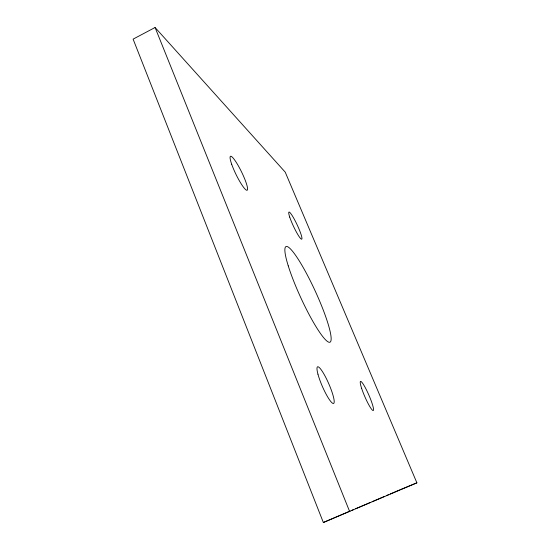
<?xml version="1.0" encoding="UTF-8"?>
<svg xmlns="http://www.w3.org/2000/svg" width="550" height="550" viewBox="0 0 550 550"><rect width="100%" height="100%" fill="white"/><g stroke="black" fill="none" stroke-linecap="round" stroke-linejoin="round"><path stroke-width="0.82" d="M155.079 27.5L133.107 39.133L323.345 522.5L416.893 482.831L285.23 172.143L155.079 27.5L349.697 511.658M323.345 522.5L350.103 511.081M351.677 510.414L353.251 509.74M355.609 508.736L370.562 502.356M372.137 501.683L384.732 496.313M386.306 495.639L388.664 494.629M390.239 493.962L399.685 489.933M400.469 489.596L416.893 482.831M288.241 265.849A52.621 7.941 65.3 0 0 328.261 341.962A52.621 7.941 65.3 0 0 307.416 275.186A52.621 7.941 65.3 0 0 288.241 265.849M289.733 217.133A15.008 1.973 64.8 0 0 301.228 239.071A15.008 1.973 64.8 0 0 295.075 220.646A15.008 1.973 64.8 0 0 289.733 217.133M361.611 388.307A15.861 2.166 66.4 0 0 373.051 410.527A15.861 2.166 66.4 0 0 366.032 389.084A15.861 2.166 66.4 0 0 361.611 388.307M231.688 164.257A18.899 3.039 63.9 0 0 246.785 190.279A18.899 3.039 63.9 0 0 238.012 165.268A18.899 3.039 63.9 0 0 231.688 164.257M317.948 374.179A19.972 3.465 66.4 0 0 332.86 403.384A19.972 3.465 66.4 0 0 326.026 377.926A19.972 3.465 66.4 0 0 317.948 374.179"/></g></svg>
